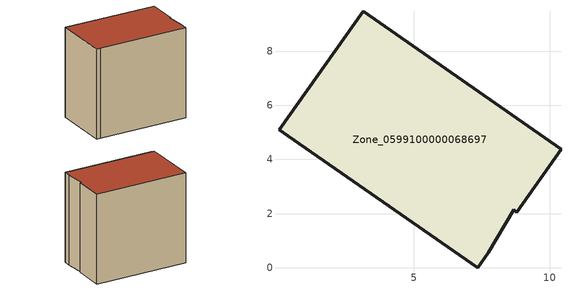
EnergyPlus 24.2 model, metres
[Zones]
Zone_0599100000068697
 floor ground (C_G): 0.34,4.88 0.03,5.09 3.13,9.47 10.42,4.38 8.8,2.06 8.68,2.14 7.75,0.56 7.36,0 z0
 wall outside (C_F): 10.42,4.38 3.13,9.47 0.03,5.09 0.34,4.88 7.36,0 7.75,0.56 8.68,2.14 8.8,2.06 10.42,4.38 z0:8.48
 roof outside (C_R): 0.03,5.09 0.34,4.88 7.36,0 7.75,0.56 8.68,2.14 8.8,2.06 10.42,4.38 3.13,9.47 z8.48
[BUILDING]
Pand.0599100000068697: North Axis=0; Terrain=City; Loads Convergence Tolerance Value=0.04; Temperature Convergence Tolerance Value=0.4; Solar Distribution=FullExterior; Maximum Number of Warmup Days=25; Minimum Number of Warmup Days=1
[Site:Location]
Rotterdam.The.Hague.AP_ZH_NLD Design_Conditions: Latitude=51.96; Longitude=4.45; Time Zone=1; Elevation=-4.5
[SITE:GROUNDTEMPERATURE:BUILDINGSURFACE]
18, 18, 18, 18, 18, 18, 18, 18, 18, 18, 18, 18
[MATERIAL] Thermal Absorptance=0.9; Solar Absorptance=0.7; Visible Absorptance=0.7
Name | Roughness | Thickness | Conductivity | Density | Specific Heat
G.TI.1975-1991 | MediumSmooth | 0.15 | 0.288461 | 540 | 1210
F.TI.1975-1991 | Rough | 0.3 | 0.230769 | 1920 | 840
R.TI.1975-1991 | MediumRough | 0.2 | 0.153846 | 1500 | 1000
[CONSTRUCTION]
C_G: G.TI.1975-1991
C_F: F.TI.1975-1991
C_R: R.TI.1975-1991
[ZONE]
Zone_0599100000068697: Type=1; Multiplier=1; Ceiling Height=Autocalculate; Volume=Autocalculate; Floor Area=autocalculate; Part of Total Floor Area=Yes
[ZONEINFILTRATION:DESIGNFLOWRATE]
Infil_Zone_0599100000068697: Zone or ZoneList or Space or SpaceList=Zone_0599100000068697; Schedule=AlwaysOn; Design Flow Rate Calculation Method=Flow/Area; Flow Rate per Floor Area=0.003; Constant Term Coefficient=1; Temperature Term Coefficient=0; Velocity Term Coefficient=0; Velocity Squared Term Coefficient=0
[HVACTEMPLATE:ZONE:IDEALLOADSAIRSYSTEM]
Zone_0599100000068697: Maximum Heating Supply Air Temperature=50; Minimum Cooling Supply Air Temperature=13; Maximum Heating Supply Air Humidity Ratio=0.0156; Minimum Cooling Supply Air Humidity Ratio=0.0077; Heating Limit=NoLimit; Cooling Limit=NoLimit; Dehumidification Control Type=ConstantSensibleHeatRatio; Cooling Sensible Heat Ratio=0.7; Dehumidification Setpoint=60; Humidification Control Type=None; Humidification Setpoint=30; Outdoor Air Method=None; Outdoor Air Flow Rate per Person=0.00944; Outdoor Air Flow Rate per Zone Floor Area=0; Outdoor Air Flow Rate per Zone=0; Demand Controlled Ventilation Type=None; Outdoor Air Economizer Type=NoEconomizer; Heat Recovery Type=None; Sensible Heat Recovery Effectiveness=0.7; Latent Heat Recovery Effectiveness=0.65
[ZONECONTROL:THERMOSTAT]
ThermostatControl_Zone_0599100000068697: Zone or ZoneList=Zone_0599100000068697; Control Type Schedule=DualSetpointControlType; Control 1=Thermostat_Zone_0599100000068697; Temperature Difference Between Cutout And Setpoint=0
[THERMOSTATSETPOINT:DUALSETPOINT]
Thermostat_Zone_0599100000068697: Heating Setpoint Temperature Schedule=HeatingSetpoint_Zone_0599100000068697; Cooling Setpoint Temperature Schedule=CoolingSetpoint_Zone_0599100000068697
[SCHEDULE:COMPACT]
HeatingSetpoint_Zone_0599100000068697: Through: 12/31, For: AllDays, Until: 24:00, 21
CoolingSetpoint_Zone_0599100000068697: Through: 12/31, For: AllDays, Until: 24:00, 24
DualSetpointControlType: Through: 12/31, For: AllDays, Until: 24:00, 4
AlwaysOn: Through: 12/31, For: AllDays, Until: 24:00, 1
